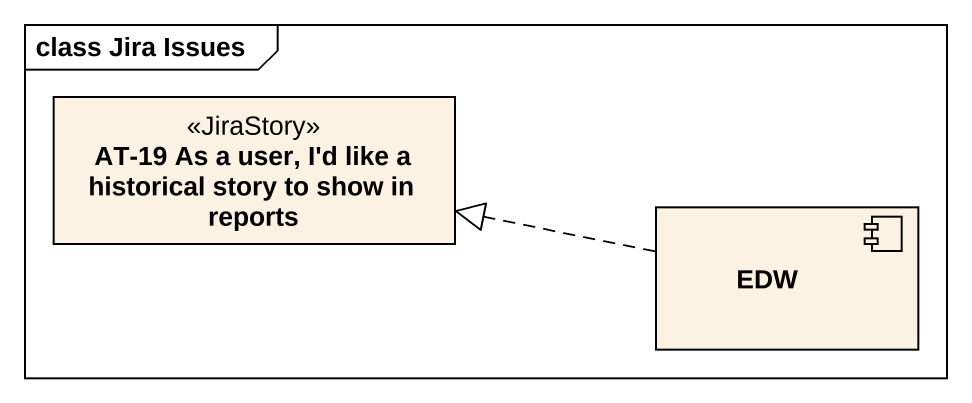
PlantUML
@startuml
mainframe class Jira Issues
allowmixing
hide circle
hide empty members
class "AT-19 As a user, I'd like a historical story to show in reports" as AT_19_As_a_user_I_d_like_a <<JiraStory>>
component EDW
EDW .left.|> AT_19_As_a_user_I_d_like_a
@enduml
